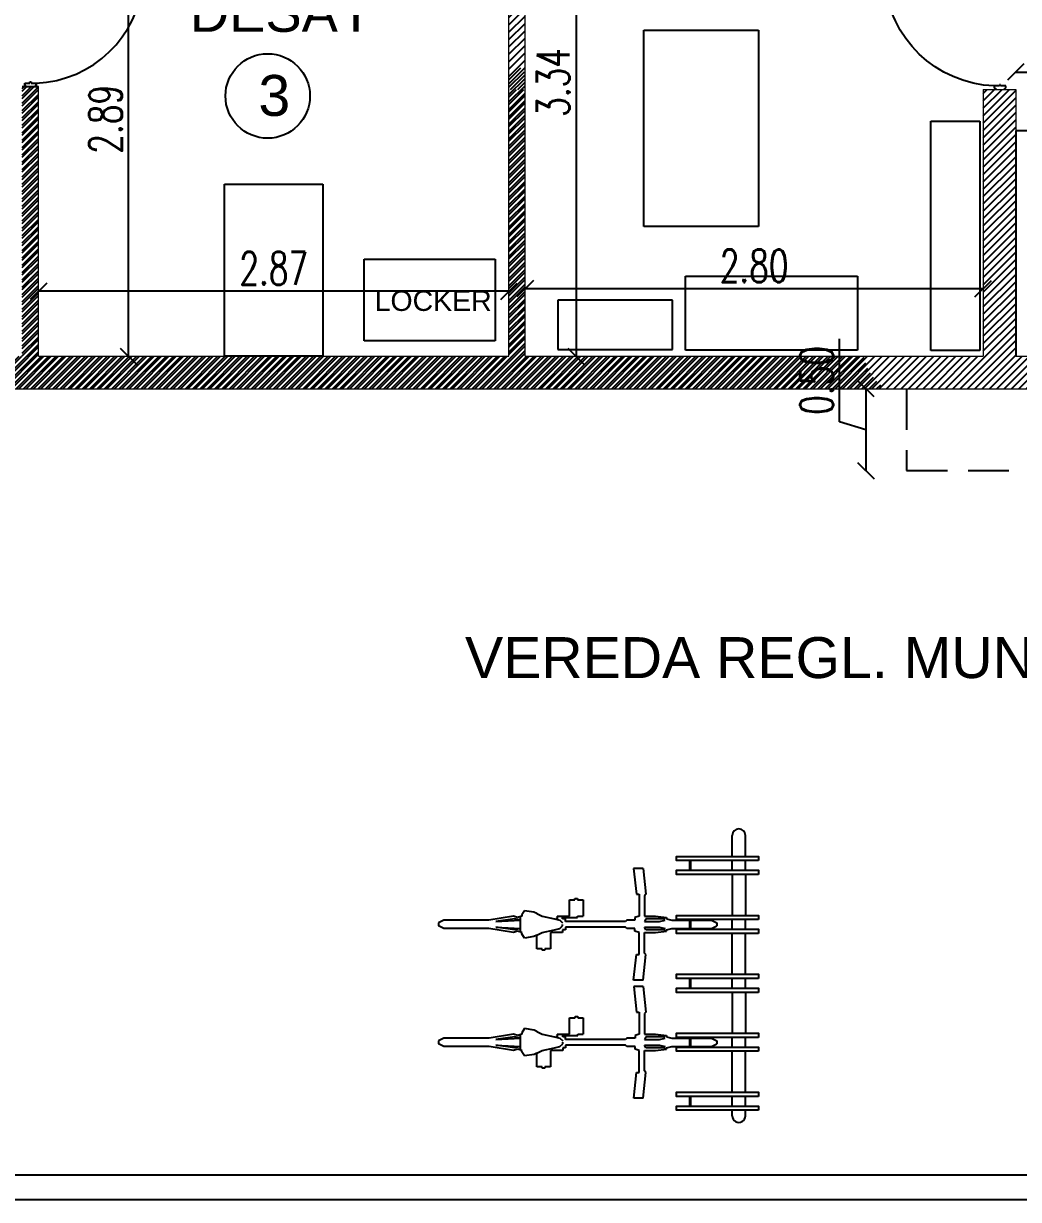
# Model space of a CAD drawing. Header units: millimetres. Extents: x 2448 to 2576, y 1154 to 1321.
# Drawn here: x 2504.85 to 2510.92, y 1188.56 to 1195.74 of the extents above; entities that cross this region are included whole.
import ezdxf

# ---------------------------------------------------------------- set-up
doc = ezdxf.new("R2010")
doc.units = ezdxf.units.MM
for name, pattern in [('ACAD_ISO02W100', [15, 12, -3]), ('X-REF T19$0$ACAD_ISO02W100', [15, 12, -3]), ('X-REF T19$0$HIDDEN', [0.375, 0.25, -0.125])]:
    doc.linetypes.add(name, pattern=pattern)
for name, color, linetype in [('COTAS', 7, 'Continuous'), ('E-GENERAL', 8, 'Continuous'), ('X-REF T19$0$A-CARPINTERIA METALICA', 1, 'Continuous'), ('X-REF T19$0$A-CORDONES', 1, 'Continuous'), ('X-REF T19$0$A-HATCH', 8, 'Continuous'), ('X-REF T19$0$A-MAMPOSTERIA', 5, 'Continuous'), ('X-REF T19$0$A-MOT BICI', 1, 'Continuous'), ('X-REF T19$0$A-PROYECCION', 1, 'Continuous'), ('X-REF T19$0$E-GENERAL', 8, 'Continuous'), ('X-REF T19$0$E-VEHICULOS', 8, 'Continuous'), ('X-REF-T02$0$A-MAMPOSTERIA', 5, 'Continuous')]:
    doc.layers.add(name, color=color, linetype=linetype)
doc.styles.add('Arial', font='arial.ttf', dxfattribs={"height": 0.25})
doc.styles.add('COTAS', font='ROMANS.shx', dxfattribs={"width": 0.7})
doc.styles.get("Standard").update_dxf_attribs({"font": 'arial.ttf'})
doc.dimstyles.new('COTA-I-N-2-85', dxfattribs={"dimscale": 0, "dimtxt": 0.2, "dimasz": 0.1, "dimexe": 0, "dimexo": 0, "dimgap": 0.04, "dimtad": 1, "dimzin": 1, "dimdsep": 46, "dimtxsty": 'COTAS', "dimblk": 'OBLIQUE', "dimcen": 0.1, "dimse1": 1, "dimse2": 1, "dimclrd": 256, "dimclre": 256, "dimclrt": 256, "dimadec": 0, "dimazin": 0, "dimtfac": 1, "dimtmove": 1, "dimatfit": 3, "dimldrblk": 'OBLIQUE', "dimfxl": 1, "dimtvp": -0.8, "dimtolj": 1, "dimtzin": 0, "dimarcsym": 0})

# ---------------------------------------------------------------- blocks, each defined once
blk = doc.blocks.new('_Oblique')
at = {"color": 0, "linetype": 'ByBlock', "lineweight": -2}
blk.add_line((-0.5, -0.5), (0.5, 0.5), dxfattribs=at)
blk = doc.blocks.new('*D85')
at = {"layer": 'COTAS', "linetype": 'ACAD_ISO02W100', "lineweight": -2, "transparency": 16777216}
blk.add_line((2510.7074, 1194.1173), (2507.9111, 1194.1173), dxfattribs=at)
at = {"layer": 'DEFPOINTS', "color": 0, "linetype": 'ACAD_ISO02W100', "transparency": 16777216}
for p in [(2507.9111, 1194.1173), (2507.9111, 1193.7053), (2510.7074, 1193.7053)]:
    blk.add_point(p, dxfattribs=at)
at = {"layer": 'COTAS', "linetype": 'ACAD_ISO02W100', "lineweight": -2, "transparency": 16777216, "xscale": 0.1, "yscale": 0.1, "zscale": 0.1, "rotation": 180}
blk.add_blockref('_Oblique', (2507.9111, 1194.1173), dxfattribs=at)
at = {"layer": 'COTAS', "linetype": 'ACAD_ISO02W100', "lineweight": -2, "transparency": 16777216, "xscale": 0.1, "yscale": 0.1, "zscale": 0.1}
blk.add_blockref('_Oblique', (2510.7074, 1194.1173), dxfattribs=at)
at = {"layer": 'COTAS', "linetype": 'ACAD_ISO02W100', "transparency": 16777216, "insert": (2509.3093, 1194.2573), "char_height": 0.2, "attachment_point": 5, "style": 'COTAS'}
blk.add_mtext('\\A1;2.80', dxfattribs=at)
blk = doc.blocks.new('*D86')
at = {"layer": 'COTAS', "linetype": 'ACAD_ISO02W100', "lineweight": -2, "transparency": 16777216}
blk.add_line((2507.8118, 1194.1017), (2504.94, 1194.1017), dxfattribs=at)
at = {"layer": 'DEFPOINTS', "color": 0, "linetype": 'ACAD_ISO02W100', "transparency": 16777216}
for p in [(2504.94, 1194.1017), (2504.94, 1193.7053), (2507.8118, 1193.7053)]:
    blk.add_point(p, dxfattribs=at)
at = {"layer": 'COTAS', "linetype": 'ACAD_ISO02W100', "lineweight": -2, "transparency": 16777216, "xscale": 0.1, "yscale": 0.1, "zscale": 0.1, "rotation": 180}
blk.add_blockref('_Oblique', (2504.94, 1194.1017), dxfattribs=at)
at = {"layer": 'COTAS', "linetype": 'ACAD_ISO02W100', "lineweight": -2, "transparency": 16777216, "xscale": 0.1, "yscale": 0.1, "zscale": 0.1}
blk.add_blockref('_Oblique', (2507.8118, 1194.1017), dxfattribs=at)
at = {"layer": 'COTAS', "linetype": 'ACAD_ISO02W100', "transparency": 16777216, "insert": (2506.3759, 1194.2417), "char_height": 0.2, "attachment_point": 5, "style": 'COTAS'}
blk.add_mtext('\\A1;2.87', dxfattribs=at)
blk = doc.blocks.new('*D34')
at = {"layer": 'COTAS', "linetype": 'ACAD_ISO02W100', "lineweight": -2, "transparency": 16777216}
blk.add_line((2510.906, 1195.4405), (2521.336, 1195.4405), dxfattribs=at)
at = {"layer": 'DEFPOINTS', "color": 0, "linetype": 'ACAD_ISO02W100', "transparency": 16777216}
for p in [(2521.336, 1195.4405), (2510.906, 1193.7053), (2521.336, 1193.7053)]:
    blk.add_point(p, dxfattribs=at)
at = {"layer": 'COTAS', "linetype": 'ACAD_ISO02W100', "lineweight": -2, "transparency": 16777216, "xscale": 0.1, "yscale": 0.1, "zscale": 0.1, "rotation": 180}
blk.add_blockref('_Oblique', (2510.906, 1195.4405), dxfattribs=at)
at = {"layer": 'COTAS', "linetype": 'ACAD_ISO02W100', "lineweight": -2, "transparency": 16777216, "xscale": 0.1, "yscale": 0.1, "zscale": 0.1}
blk.add_blockref('_Oblique', (2521.336, 1195.4405), dxfattribs=at)
at = {"layer": 'COTAS', "linetype": 'ACAD_ISO02W100', "transparency": 16777216, "insert": (2516.121, 1195.5805), "char_height": 0.2, "attachment_point": 5, "style": 'COTAS'}
blk.add_mtext('\\A1;10.43', dxfattribs=at)
blk = doc.blocks.new('*D44')
at = {"layer": 'COTAS', "linetype": 'ACAD_ISO02W100', "lineweight": -2, "transparency": 16777216}
blk.add_line((2508.2222, 1197.048), (2508.2222, 1193.7053), dxfattribs=at)
at = {"layer": 'DEFPOINTS', "color": 0, "linetype": 'ACAD_ISO02W100', "transparency": 16777216}
for p in [(2510.7074, 1197.048), (2508.2222, 1193.7053), (2510.7074, 1193.7053)]:
    blk.add_point(p, dxfattribs=at)
at = {"layer": 'COTAS', "linetype": 'ACAD_ISO02W100', "lineweight": -2, "transparency": 16777216, "xscale": 0.1, "yscale": 0.1, "zscale": 0.1}
for p, rotation in [((2508.2222, 1197.048), 90), ((2508.2222, 1193.7053), 270)]:
    blk.add_blockref('_Oblique', p, dxfattribs=dict(at, rotation=rotation))
at = {"layer": 'COTAS', "linetype": 'ACAD_ISO02W100', "transparency": 16777216, "insert": (2508.0822, 1195.3767), "char_height": 0.2, "attachment_point": 5, "rotation": 90, "style": 'COTAS'}
blk.add_mtext('\\A1;3.34', dxfattribs=at)
blk = doc.blocks.new('*D48')
at = {"layer": 'COTAS', "linetype": 'ACAD_ISO02W100', "lineweight": -2, "transparency": 16777216}
blk.add_line((2505.4893, 1193.7053), (2505.4893, 1196.598), dxfattribs=at)
at = {"layer": 'DEFPOINTS', "color": 0, "linetype": 'ACAD_ISO02W100', "transparency": 16777216}
for p in [(2505.4893, 1196.598), (2507.8118, 1196.598), (2507.8118, 1193.7053)]:
    blk.add_point(p, dxfattribs=at)
at = {"layer": 'COTAS', "linetype": 'ACAD_ISO02W100', "lineweight": -2, "transparency": 16777216, "xscale": 0.1, "yscale": 0.1, "zscale": 0.1}
for p, rotation in [((2505.4893, 1196.598), 90), ((2505.4893, 1193.7053), 270)]:
    blk.add_blockref('_Oblique', p, dxfattribs=dict(at, rotation=rotation))
at = {"layer": 'COTAS', "linetype": 'ACAD_ISO02W100', "transparency": 16777216, "insert": (2505.3493, 1195.1517), "char_height": 0.2, "attachment_point": 5, "rotation": 90, "style": 'COTAS'}
blk.add_mtext('\\A1;2.89', dxfattribs=at)
blk = doc.blocks.new('*D87')
at = {"linetype": 'ACAD_ISO02W100', "lineweight": -2, "transparency": 16777216}
for p, q in [((2509.8312, 1193.3047), (2509.8312, 1193.8114)), ((2509.9912, 1193.5067), (2509.9912, 1193.0067)), ((2509.9912, 1193.2567), (2509.8312, 1193.3047))]:
    blk.add_line(p, q, dxfattribs=at)
at = {"layer": 'DEFPOINTS', "color": 0, "linetype": 'ACAD_ISO02W100', "transparency": 16777216}
for p in [(2510.2402, 1193.5067), (2509.9912, 1193.0067), (2510.2402, 1193.0067)]:
    blk.add_point(p, dxfattribs=at)
at = {"linetype": 'ACAD_ISO02W100', "lineweight": -2, "transparency": 16777216, "xscale": 0.1, "yscale": 0.1, "zscale": 0.1}
for p, rotation in [((2509.9912, 1193.5067), 90), ((2509.9912, 1193.0067), 270)]:
    blk.add_blockref('_Oblique', p, dxfattribs=dict(at, rotation=rotation))
at = {"linetype": 'ACAD_ISO02W100', "transparency": 16777216, "insert": (2509.6912, 1193.558), "char_height": 0.2, "attachment_point": 5, "rotation": 90, "style": 'COTAS'}
blk.add_mtext('\\A1;0.50', dxfattribs=at)
blk = doc.blocks.new('X-REF T19$0$puerta 1m')
at = {"layer": 'X-REF T19$0$A-CARPINTERIA METALICA'}
for p, q in [((-0.09, 1), (-0.1, 1)), ((-0.1, 0.97), (-0.1, 0.99)), ((-0.1, 0.99), (-0.09, 0.99)), ((-0.055, 0.97), (-0.1, 0.97)), ((-0.09, 0.99), (-0.09, 1)), ((-0.055, 0.96), (-0.055, 0.97)), ((-0.045, 0.96), (-0.055, 0.96)), ((0, 0.97), (-0.045, 0.97)), ((-0.045, 0.97), (-0.045, 0.96)), ((0, 1), (-0.01, 1)), ((-0.01, 1), (-0.01, 0.99)), ((-0.01, 0.99), (0, 0.99)), ((0, 0.99), (0, 0.97)), ((-0.982, 0.065), (-0.982, 0.074)), ((-0.982, 0.03), (-0.982, 0.02)), ((-0.968, 0.065), (-0.968, 0.074)), ((-0.968, 0.03), (-0.968, 0.02)), ((-0.055, 0.03), (-0.1, 0.03)), ((-0.1, 0.03), (-0.1, 0.01)), ((-0.1, 0.01), (-0.09, 0.01)), ((-0.09, 0.01), (-0.09, 0)), ((-0.045, 0.04), (-0.055, 0.04)), ((-0.055, 0.04), (-0.055, 0.03)), ((-0.045, 0.03), (-0.045, 0.04)), ((0, 0.03), (-0.045, 0.03)), ((-0.01, 0), (-0.01, 0.01)), ((-0.01, 0.01), (0, 0.01)), ((0, 0), (-0.01, 0)), ((0, 0.01), (0, 0.03)), ((-0.09, 0), (-0.1, 0))]:
    blk.add_line(p, q, dxfattribs=at)
blk.add_lwpolyline([(-0.1, 0.065), (-1.04, 0.065), (-1.04, 0.03), (-0.1, 0.03)], close=True, dxfattribs=at)
for points in [[(-0.993, 0.082), (-0.993, 0.078, 0.414214), (-0.99, 0.074), (-0.912, 0.074, 0.414214), (-0.908, 0.078), (-0.908, 0.082, 0.414214), (-0.912, 0.085), (-0.99, 0.085, 0.414214)], [(-0.993, 0.013), (-0.993, 0.017, -0.414214), (-0.99, 0.02), (-0.912, 0.02, -0.414214), (-0.908, 0.017), (-0.908, 0.013, -0.414214), (-0.912, 0.01), (-0.99, 0.01, -0.414214)]]:
    blk.add_lwpolyline(points, format="xyb", close=True, dxfattribs=at)
blk.add_arc((-0.061, -0.011), 0.982, 92.2684, 175.5235, dxfattribs=at)
blk = doc.blocks.new('X-REF T19$0$X REF CH+ G ROCA EXT$0$bicis')
at = {"layer": 'X-REF T19$0$E-VEHICULOS'}
for p, q in [((2336.1124, 230.6056, -0.0679), (2336.1291, 230.6389, -0.0679)), ((2336.1291, 230.6389, -0.0679), (2336.1458, 230.6389, -0.0679)), ((2336.1624, 230.6056, -0.0679), (2336.1458, 230.6389, -0.0679)), ((2336.1124, 230.3389, -0.0679), (2336.1124, 230.6056, -0.0679)), ((2336.1624, 230.3389, -0.0679), (2336.1624, 230.6056, -0.0679)), ((2336.1124, 230.3306, -0.0679), (2336.1124, 230.3389, -0.0679)), ((2336.1624, 230.3306, -0.0679), (2336.1624, 230.3389, -0.0679)), ((2336.0874, 230.1806, -0.0679), (2336.1124, 230.3306, -0.0679)), ((2336.1041, 230.1723, -0.0679), (2336.1208, 230.2889, -0.0679)), ((2336.1208, 230.2889, -0.0679), (2336.1124, 230.1389, -0.0679)), ((2336.1541, 230.2889, -0.0679), (2336.1624, 230.1389, -0.0679)), ((2336.1708, 230.1723, -0.0679), (2336.1541, 230.2889, -0.0679)), ((2336.1874, 230.1806, -0.0679), (2336.1624, 230.3306, -0.0679)), ((2336.0541, 230.1139, -0.0679), (2336.0791, 230.1306, -0.0679)), ((2336.0791, 230.1306, -0.0679), (2336.0874, 230.1306, -0.0679)), ((2336.0958, 230.1556, -0.0679), (2336.0874, 230.1806, -0.0679)), ((2336.0874, 230.1306, -0.0679), (2336.0958, 230.1556, -0.0679)), ((2336.1791, 230.1389, -0.0679), (2336.0958, 230.1389, -0.0679)), ((2336.1124, 230.1389, -0.0679), (2336.1041, 230.1723, -0.0679)), ((2336.1624, 230.1389, -0.0679), (2336.1708, 230.1723, -0.0679)), ((2336.1791, 230.1556, -0.0679), (2336.1874, 230.1806, -0.0679)), ((2336.1874, 230.1306, -0.0679), (2336.1791, 230.1556, -0.0679)), ((2336.1958, 230.1306, -0.0679), (2336.1874, 230.1306, -0.0679)), ((2336.2208, 230.1139, -0.0679), (2336.1958, 230.1306, -0.0679)), ((2336.0624, 230.0556, -0.0679), (2336.0541, 230.1139, -0.0679)), ((2336.0708, 230.0389, -0.0679), (2336.0624, 230.0556, -0.0679)), ((2336.2041, 230.0389, -0.0679), (2336.2124, 230.0556, -0.0679)), ((2336.2124, 230.0556, -0.0679), (2336.2208, 230.1139, -0.0679)), ((2336.0708, 230.0389, -0.0679), (2336.0874, 230.0056, -0.0679)), ((2336.0874, 230.0056, -0.0679), (2336.1041, 229.9306, -0.0679)), ((2336.1874, 230.0056, -0.0679), (2336.1708, 229.9306, -0.0679)), ((2336.2041, 230.0389, -0.0679), (2336.1874, 230.0056, -0.0679)), ((2336.2874, 230.0389, -0.0679), (2336.2041, 230.0389, -0.0679)), ((2336.2874, 230.0056, -0.0679), (2336.2874, 230.0389, -0.0679)), ((2336.2958, 230.0056, -0.0679), (2336.2874, 230.0056, -0.0679)), ((2336.2874, 229.9556, -0.0679), (2336.2874, 229.9889, -0.0679)), ((2336.2874, 229.9889, -0.0679), (2336.2958, 229.9889, -0.0679)), ((2336.2958, 229.9889, -0.0679), (2336.2958, 230.0056, -0.0679)), ((2336.0874, 229.9139, -0.0679), (2336.0874, 229.8389, -0.0679)), ((2336.0874, 229.9139, -0.0679), (2336.1041, 229.9139, -0.0679)), ((2336.1041, 229.9306, -0.0679), (2336.1124, 229.8973, -0.0679)), ((2336.1041, 229.9139, -0.0679), (2336.1041, 229.9223, -0.0679)), ((2336.1708, 229.9306, -0.0679), (2336.1624, 229.8973, -0.0679)), ((2336.1874, 229.8806, -0.0679), (2336.1874, 229.9556, -0.0679)), ((2336.1874, 229.9556, -0.0679), (2336.2874, 229.9556, -0.0679)), ((2336.0874, 229.8389, -0.0679), (2335.9874, 229.8389, -0.0679)), ((2335.9874, 229.8389, -0.0679), (2335.9874, 229.8056, -0.0679)), ((2336.1041, 229.8806, -0.0679), (2336.0958, 229.8806, -0.0679)), ((2336.0958, 229.8806, -0.0679), (2336.0958, 229.7889, -0.0679)), ((2336.1041, 229.8639, -0.0679), (2336.1041, 229.8806, -0.0679)), ((2336.1208, 229.8639, -0.0679), (2336.1041, 229.8639, -0.0679)), ((2336.1124, 229.8973, -0.0679), (2336.1291, 229.8806, -0.0679)), ((2336.1208, 229.4973, -0.0679), (2336.1208, 229.8639, -0.0679)), ((2336.1458, 229.8806, -0.0679), (2336.1374, 229.8806, -0.0679)), ((2336.1624, 229.8973, -0.0679), (2336.1458, 229.8806, -0.0679)), ((2336.1541, 229.4973, -0.0679), (2336.1541, 229.8639, -0.0679)), ((2336.1541, 229.8639, -0.0679), (2336.1708, 229.8639, -0.0679)), ((2336.1708, 229.8639, -0.0679), (2336.1708, 229.8806, -0.0679)), ((2336.1708, 229.8806, -0.0679), (2336.1874, 229.8806, -0.0679)), ((2335.9791, 229.8056, -0.0679), (2335.9791, 229.7889, -0.0679)), ((2335.9874, 229.8056, -0.0679), (2335.9791, 229.8056, -0.0679)), ((2335.9791, 229.7889, -0.0679), (2335.9874, 229.7889, -0.0679)), ((2335.9874, 229.7889, -0.0679), (2335.9874, 229.7556, -0.0679)), ((2336.0958, 229.7889, -0.0679), (2336.0874, 229.7889, -0.0679)), ((2336.0874, 229.7889, -0.0679), (2336.0874, 229.7556, -0.0679)), ((2335.9874, 229.7556, -0.0679), (2336.0874, 229.7556, -0.0679)), ((2336.1124, 229.4889, -0.0679), (2336.1208, 229.4973, -0.0679)), ((2336.1124, 229.4389, -0.0679), (2336.1124, 229.4889, -0.0679)), ((2336.1624, 229.4889, -0.0679), (2336.1541, 229.4973, -0.0679)), ((2336.1624, 229.4389, -0.0679), (2336.1624, 229.4889, -0.0679)), ((2335.7958, 229.4473, -0.0679), (2335.9541, 229.4306, -0.0679)), ((2335.7958, 229.3889, -0.0679), (2335.7958, 229.4473, -0.0679)), ((2335.9541, 229.4306, -0.0679), (2335.9541, 229.4139, -0.0679)), ((2335.9541, 229.4139, -0.0679), (2336.0874, 229.4139, -0.0679)), ((2336.0874, 229.4139, -0.0679), (2336.0958, 229.4389, -0.0679)), ((2336.0958, 229.4389, -0.0679), (2336.1124, 229.4389, -0.0679)), ((2336.1791, 229.4389, -0.0679), (2336.1624, 229.4389, -0.0679)), ((2336.1874, 229.4139, -0.0679), (2336.1791, 229.4389, -0.0679)), ((2336.3208, 229.4139, -0.0679), (2336.1874, 229.4139, -0.0679)), ((2336.4791, 229.4473, -0.0679), (2336.3208, 229.4306, -0.0679)), ((2336.3208, 229.4306, -0.0679), (2336.3208, 229.4139, -0.0679)), ((2336.4791, 229.3889, -0.0679), (2336.4791, 229.4473, -0.0679)), ((2335.7958, 229.3889, -0.0679), (2335.9541, 229.3723, -0.0679)), ((2335.9541, 229.3723, -0.0679), (2335.9624, 229.3806, -0.0679)), ((2335.9624, 229.3806, -0.0679), (2336.0874, 229.3806, -0.0679)), ((2336.0874, 229.3806, -0.0679), (2336.0874, 229.3139, -0.0679)), ((2336.1041, 229.3723, -0.0679), (2336.1208, 229.3806, -0.0679)), ((2336.1041, 229.2556, -0.0679), (2336.1041, 229.3723, -0.0679)), ((2336.1208, 229.3806, -0.0679), (2336.1208, 229.2889, -0.0679)), ((2336.1708, 229.3723, -0.0679), (2336.1541, 229.3806, -0.0679)), ((2336.1541, 229.3806, -0.0679), (2336.1541, 229.2889, -0.0679)), ((2336.1708, 229.2556, -0.0679), (2336.1708, 229.3723, -0.0679)), ((2336.3124, 229.3806, -0.0679), (2336.1874, 229.3806, -0.0679)), ((2336.1874, 229.3806, -0.0679), (2336.1874, 229.3139, -0.0679)), ((2336.3208, 229.3723, -0.0679), (2336.3124, 229.3806, -0.0679)), ((2336.4791, 229.3889, -0.0679), (2336.3208, 229.3723, -0.0679)), ((2336.0874, 229.3139, -0.0679), (2336.0958, 229.2473, -0.0679)), ((2336.1208, 229.2889, -0.0679), (2336.1124, 229.2556, -0.0679)), ((2336.1541, 229.2889, -0.0679), (2336.1624, 229.2556, -0.0679)), ((2336.1874, 229.3139, -0.0679), (2336.1791, 229.2473, -0.0679)), ((2336.0958, 229.2473, -0.0679), (2336.1041, 229.2473, -0.0679)), ((2336.1041, 229.2473, -0.0679), (2336.1124, 229.2139, -0.0679)), ((2336.1124, 229.2139, -0.0679), (2336.1124, 228.9723, -0.0679)), ((2336.1708, 229.2473, -0.0679), (2336.1624, 229.2139, -0.0679)), ((2336.1624, 229.2139, -0.0679), (2336.1624, 228.9723, -0.0679)), ((2336.1791, 229.2473, -0.0679), (2336.1708, 229.2473, -0.0679)), ((2336.1124, 228.9723, -0.0679), (2336.1291, 228.9389, -0.0679)), ((2336.1624, 228.9723, -0.0679), (2336.1458, 228.9389, -0.0679)), ((2336.1291, 228.9389, -0.0679), (2336.1458, 228.9389, -0.0679))]:
    blk.add_line(p, q, dxfattribs=at)

msp = doc.modelspace()

# ---------------------------------------------------------------- hatches: boundary and pattern name
at = {"layer": 'X-REF T19$0$A-HATCH'}
h = msp.add_hatch(dxfattribs=at)
h.set_pattern_fill('ANSI31', color=256, scale=0.01, style=0)
h.set_pattern_definition([(45, (2274.042042, 1029.624675), (-0.0224506403, 0.0224506403), [])])
h.paths.add_polyline_path([(2504.8406, 1196.0468), (2504.8406, 1196.6974), (2507.8169, 1196.6974), (2507.8169, 1198.7498), (2510.906, 1198.7498), (2510.906, 1196.0468), (2510.7074, 1196.0468), (2510.7074, 1197.048), (2509.1694, 1197.0473), (2509.1694, 1197.1474), (2509.5205, 1197.1474), (2509.5205, 1197.2827), (2509.6198, 1197.2827), (2509.6198, 1197.1474), (2510.7074, 1197.1474), (2510.7074, 1198.6504), (2509.6198, 1198.6504), (2509.6198, 1197.9057), (2509.5205, 1197.9057), (2509.5205, 1198.6504), (2507.9163, 1198.6504), (2507.9163, 1197.1474), (2508.1649, 1197.1474), (2508.1649, 1197.048), (2507.9111, 1197.048), (2507.9111, 1195.3342), (2507.8118, 1195.3342), (2507.8118, 1196.598), (2504.94, 1196.598), (2504.94, 1196.0468)])
h = msp.add_hatch(dxfattribs=at)
h.set_pattern_fill('ANSI31', color=256, scale=0.01, style=0)
h.paths.add_polyline_path([(2499.5641, 1195.8323), (2499.5641, 1197.1753), (2499.3655, 1197.1753), (2499.3655, 1195.7367), (2502.0365, 1193.5067), (2503.5144, 1193.5067), (2509.121, 1193.5067), (2510.0957, 1193.5067, -0.009293), (2510.1049, 1193.5134, -0.194531), (2509.9803, 1193.7053), (2507.9111, 1193.7053), (2507.9111, 1195.4388, -0.056783), (2507.8653, 1195.4905, -0.06522), (2507.8118, 1195.4321), (2507.8118, 1193.7053), (2504.94, 1193.7053), (2504.94, 1195.352), (2504.8406, 1195.352), (2504.8406, 1193.7053), (2502.1106, 1193.7053)])
h.paths.add_polyline_path([(2509.8412, 1193.2947), (2509.8412, 1193.8214), (2509.5412, 1193.8214), (2509.5412, 1193.2947)], flags=9)
h = msp.add_hatch(dxfattribs=at)
h.set_pattern_fill('ANSI31', color=256, scale=0.01, style=0)
h.set_pattern_definition([(45, (2241.705422, 1029.624675), (-0.0224506403, 0.0224506403), [])])
h.paths.add_polyline_path([(2511.3593, 1193.7053), (2510.906, 1193.7053), (2510.906, 1195.3342), (2510.7074, 1195.3342), (2510.7074, 1193.7053), (2507.9111, 1193.7053), (2507.9111, 1195.3342), (2507.8118, 1195.3342), (2507.8118, 1193.7053), (2504.94, 1193.7053), (2504.94, 1195.352), (2504.8406, 1195.352), (2504.8406, 1193.7053), (2503.5966, 1193.7053), (2502.8677, 1193.708), (2502.8677, 1193.5067), (2503.5144, 1193.5067), (2509.121, 1193.5067), (2511.3593, 1193.5067)])

# ---------------------------------------------------------------- linework, layer by layer
msp.add_circle((2506.3393, 1195.2943), 0.2579)
at = {"layer": 'E-GENERAL', "linetype": 'ACAD_ISO02W100'}
for p, q in [((2508.6353, 1195.6971), (2509.3353, 1195.6971)), ((2508.6353, 1194.4971), (2508.6353, 1195.6971)), ((2509.3353, 1195.6971), (2509.3353, 1194.4971)), ((2510.3876, 1193.7408), (2510.3876, 1195.1408)), ((2510.3876, 1195.1408), (2510.6876, 1195.1408)), ((2510.6876, 1195.1408), (2510.6876, 1193.7408)), ((2506.0759, 1194.7553), (2506.6759, 1194.7553)), ((2506.0759, 1193.7053), (2506.0759, 1194.7553)), ((2506.6759, 1194.7553), (2506.6759, 1193.7053)), ((2509.3353, 1194.4971), (2508.6353, 1194.4971)), ((2506.9283, 1194.2984), (2507.7283, 1194.2984)), ((2506.9283, 1193.7984), (2506.9283, 1194.2984)), ((2507.7283, 1194.2984), (2507.7283, 1193.7984)), ((2508.8904, 1194.1932), (2509.9404, 1194.1932)), ((2508.8904, 1193.7432), (2508.8904, 1194.1932)), ((2509.9404, 1194.1932), (2509.9404, 1193.7432)), ((2508.1106, 1194.0467), (2508.1106, 1193.7467)), ((2508.8106, 1194.0467), (2508.1106, 1194.0467)), ((2508.8106, 1193.7467), (2508.8106, 1194.0467)), ((2507.7283, 1193.7984), (2506.9283, 1193.7984)), ((2506.6759, 1193.7053), (2506.0759, 1193.7053)), ((2508.1106, 1193.7467), (2508.8106, 1193.7467)), ((2509.9404, 1193.7432), (2508.8904, 1193.7432)), ((2510.6876, 1193.7408), (2510.3876, 1193.7408))]:
    msp.add_line(p, q, dxfattribs=at)
at = {"layer": 'X-REF T19$0$A-CORDONES', "linetype": 'Continuous'}
for p, q in [((2503.4971, 1188.7067), (2521.5347, 1188.7067)), ((2503.4971, 1188.5567), (2521.5347, 1188.5567))]:
    msp.add_line(p, q, dxfattribs=at)
at = {"layer": 'X-REF T19$0$A-MAMPOSTERIA', "lineweight": 13}
for p, q in [((2507.8118, 1193.7053), (2507.8118, 1196.0468)), ((2507.9111, 1193.7053), (2507.9111, 1196.0468)), ((2504.94, 1193.7053), (2504.94, 1195.352)), ((2510.7074, 1195.3342), (2510.7074, 1193.7053)), ((2510.7074, 1195.3342), (2510.906, 1195.3342)), ((2510.906, 1195.3342), (2510.906, 1193.7053)), ((2504.94, 1193.7053), (2507.8118, 1193.7053)), ((2507.9111, 1193.7053), (2510.7074, 1193.7053)), ((2510.906, 1193.7053), (2511.3593, 1193.7053)), ((2503.5144, 1193.5067), (2509.121, 1193.5067)), ((2509.121, 1193.5067), (2511.3593, 1193.5067))]:
    msp.add_line(p, q, dxfattribs=at)
at = {"layer": 'X-REF T19$0$A-MAMPOSTERIA', "linetype": 'X-REF T19$0$ACAD_ISO02W100'}
msp.add_line((2504.8406, 1195.352), (2504.94, 1195.352), dxfattribs=at)
at = {"layer": 'X-REF T19$0$A-MOT BICI'}
for p, q in [((2509.176, 1190.6514), (2509.176, 1190.7788)), ((2509.256, 1190.6514), (2509.256, 1190.7788)), ((2508.916, 1190.5664), (2508.916, 1190.6264)), ((2508.916, 1190.6264), (2508.921, 1190.6264)), ((2508.921, 1190.6264), (2508.921, 1190.5664)), ((2509.176, 1190.5664), (2509.176, 1190.6264)), ((2509.176, 1190.5664), (2509.176, 1190.6264)), ((2509.256, 1190.5664), (2509.256, 1190.6264)), ((2509.256, 1190.5664), (2509.256, 1190.6264)), ((2508.921, 1190.5664), (2508.916, 1190.5664)), ((2509.176, 1190.5414), (2509.176, 1190.2914)), ((2509.256, 1190.5414), (2509.256, 1190.2914)), ((2508.916, 1190.2064), (2508.916, 1190.2664)), ((2508.916, 1190.2664), (2508.921, 1190.2664)), ((2508.921, 1190.2664), (2508.921, 1190.2064)), ((2509.176, 1190.2064), (2509.176, 1190.2664)), ((2509.256, 1190.2064), (2509.256, 1190.2664)), ((2508.921, 1190.2064), (2508.916, 1190.2064)), ((2509.176, 1189.9314), (2509.176, 1190.1814)), ((2509.256, 1189.9314), (2509.256, 1190.1814)), ((2508.916, 1189.8464), (2508.916, 1189.9064)), ((2508.916, 1189.9064), (2508.921, 1189.9064)), ((2508.921, 1189.9064), (2508.921, 1189.8464)), ((2509.176, 1189.8464), (2509.176, 1189.9064)), ((2509.176, 1189.8464), (2509.176, 1189.9064)), ((2509.256, 1189.8464), (2509.256, 1189.9064)), ((2509.256, 1189.8464), (2509.256, 1189.9064)), ((2508.921, 1189.8464), (2508.916, 1189.8464)), ((2509.176, 1189.8214), (2509.176, 1189.5714)), ((2509.256, 1189.8214), (2509.256, 1189.5714)), ((2508.916, 1189.4864), (2508.916, 1189.5464)), ((2508.916, 1189.5464), (2508.921, 1189.5464)), ((2508.921, 1189.5464), (2508.921, 1189.4864)), ((2509.176, 1189.4864), (2509.176, 1189.5464)), ((2509.176, 1189.4864), (2509.176, 1189.5464)), ((2509.256, 1189.4864), (2509.256, 1189.5464)), ((2509.256, 1189.4864), (2509.256, 1189.5464)), ((2508.921, 1189.4864), (2508.916, 1189.4864)), ((2509.176, 1189.2114), (2509.176, 1189.4614)), ((2509.256, 1189.2114), (2509.256, 1189.4614)), ((2508.916, 1189.1264), (2508.916, 1189.1864)), ((2508.916, 1189.1864), (2508.921, 1189.1864)), ((2508.921, 1189.1864), (2508.921, 1189.1264)), ((2509.176, 1189.1264), (2509.176, 1189.1864)), ((2509.256, 1189.1264), (2509.256, 1189.1864)), ((2508.921, 1189.1264), (2508.916, 1189.1264)), ((2509.176, 1189.0668), (2509.176, 1189.1014)), ((2509.256, 1189.0668), (2509.256, 1189.1014))]:
    msp.add_line(p, q, dxfattribs=at)
for points in [[(2509.336, 1190.6264), (2508.836, 1190.6264), (2508.836, 1190.6514), (2509.336, 1190.6514)], [(2509.336, 1190.5414), (2508.836, 1190.5414), (2508.836, 1190.5664), (2509.336, 1190.5664)], [(2509.336, 1190.2664), (2508.836, 1190.2664), (2508.836, 1190.2914), (2509.336, 1190.2914)], [(2509.336, 1190.1814), (2508.836, 1190.1814), (2508.836, 1190.2064), (2509.336, 1190.2064)], [(2509.336, 1189.9064), (2508.836, 1189.9064), (2508.836, 1189.9314), (2509.336, 1189.9314)], [(2509.336, 1189.8214), (2508.836, 1189.8214), (2508.836, 1189.8464), (2509.336, 1189.8464)], [(2509.336, 1189.5464), (2508.836, 1189.5464), (2508.836, 1189.5714), (2509.336, 1189.5714)], [(2509.336, 1189.4614), (2508.836, 1189.4614), (2508.836, 1189.4864), (2509.336, 1189.4864)], [(2509.336, 1189.1864), (2508.836, 1189.1864), (2508.836, 1189.2114), (2509.336, 1189.2114)], [(2509.336, 1189.1014), (2508.836, 1189.1014), (2508.836, 1189.1264), (2509.336, 1189.1264)]]:
    msp.add_lwpolyline(points, close=True, dxfattribs=at)
for centre, start, end in [((2509.216, 1190.7788), 0, 180), ((2509.216, 1189.0665), 179.56744, 0.43286)]:
    msp.add_arc(centre, 0.04, start, end, dxfattribs=at)
at = {"layer": 'X-REF T19$0$A-PROYECCION', "linetype": 'X-REF T19$0$HIDDEN'}
for p, q in [((2510.2402, 1193.5067), (2510.2402, 1193.0067)), ((2510.2402, 1193.0067), (2521.5347, 1193.0067))]:
    msp.add_line(p, q, dxfattribs=at)
at = {"layer": 'X-REF T19$0$E-GENERAL', "linetype": 'X-REF T19$0$ACAD_ISO02W100'}
msp.add_line((2506.6759, 1193.7053), (2506.0759, 1193.7053), dxfattribs=at)
at = {"layer": 'X-REF T19$0$E-VEHICULOS'}
for p, q in [((2508.5733, 1190.5782, -0.0002), (2508.59, 1190.4199, -0.0002)), ((2508.6317, 1190.5782, -0.0002), (2508.5733, 1190.5782, -0.0002)), ((2508.6317, 1190.5782, -0.0002), (2508.6483, 1190.4199, -0.0002)), ((2508.1817, 1190.2866, -0.0002), (2508.1817, 1190.3866, -0.0002)), ((2508.1817, 1190.3866, -0.0002), (2508.215, 1190.3866, -0.0002)), ((2508.215, 1190.3949, -0.0002), (2508.2317, 1190.3949, -0.0002)), ((2508.215, 1190.3866, -0.0002), (2508.215, 1190.3949, -0.0002)), ((2508.2317, 1190.3949, -0.0002), (2508.2317, 1190.3866, -0.0002)), ((2508.2317, 1190.3866, -0.0002), (2508.265, 1190.3866, -0.0002)), ((2508.265, 1190.3866, -0.0002), (2508.265, 1190.2866, -0.0002)), ((2508.59, 1190.4199, -0.0002), (2508.6067, 1190.4199, -0.0002)), ((2508.6067, 1190.4199, -0.0002), (2508.6067, 1190.2866, -0.0002)), ((2508.6483, 1190.4199, -0.0002), (2508.64, 1190.4116, -0.0002)), ((2508.64, 1190.4116, -0.0002), (2508.64, 1190.2866, -0.0002)), ((2507.9067, 1190.3199, -0.0002), (2507.89, 1190.2949, -0.0002)), ((2507.965, 1190.3116, -0.0002), (2507.9067, 1190.3199, -0.0002)), ((2507.9817, 1190.3032, -0.0002), (2507.965, 1190.3116, -0.0002)), ((2507.415, 1190.2616, -0.0002), (2507.3817, 1190.2449, -0.0002)), ((2507.3817, 1190.2449, -0.0002), (2507.3817, 1190.2282, -0.0002)), ((2507.6817, 1190.2616, -0.0002), (2507.415, 1190.2616, -0.0002)), ((2507.69, 1190.2616, -0.0002), (2507.6817, 1190.2616, -0.0002)), ((2507.84, 1190.2866, -0.0002), (2507.69, 1190.2616, -0.0002)), ((2507.8483, 1190.2699, -0.0002), (2507.7317, 1190.2532, -0.0002)), ((2507.7317, 1190.2532, -0.0002), (2507.8817, 1190.2616, -0.0002)), ((2507.865, 1190.2782, -0.0002), (2507.84, 1190.2866, -0.0002)), ((2507.8817, 1190.2616, -0.0002), (2507.8483, 1190.2699, -0.0002)), ((2507.89, 1190.2866, -0.0002), (2507.865, 1190.2782, -0.0002)), ((2507.8817, 1190.1949, -0.0002), (2507.8817, 1190.2782, -0.0002)), ((2507.89, 1190.2949, -0.0002), (2507.89, 1190.2866, -0.0002)), ((2507.9817, 1190.3032, -0.0002), (2508.015, 1190.2866, -0.0002)), ((2508.015, 1190.2866, -0.0002), (2508.09, 1190.2699, -0.0002)), ((2508.09, 1190.2699, -0.0002), (2508.1233, 1190.2616, -0.0002)), ((2508.1067, 1190.2699, -0.0002), (2508.0983, 1190.2699, -0.0002)), ((2508.1067, 1190.2866, -0.0002), (2508.1817, 1190.2866, -0.0002)), ((2508.1067, 1190.2866, -0.0002), (2508.1067, 1190.2699, -0.0002)), ((2508.1233, 1190.2616, -0.0002), (2508.14, 1190.2449, -0.0002)), ((2508.14, 1190.2699, -0.0002), (2508.14, 1190.2782, -0.0002)), ((2508.14, 1190.2782, -0.0002), (2508.2317, 1190.2782, -0.0002)), ((2508.1567, 1190.2699, -0.0002), (2508.14, 1190.2699, -0.0002)), ((2508.14, 1190.2282, -0.0002), (2508.14, 1190.2366, -0.0002)), ((2508.1567, 1190.2532, -0.0002), (2508.1567, 1190.2699, -0.0002)), ((2508.5233, 1190.2532, -0.0002), (2508.1567, 1190.2532, -0.0002)), ((2508.2317, 1190.2782, -0.0002), (2508.2317, 1190.2866, -0.0002)), ((2508.2317, 1190.2866, -0.0002), (2508.265, 1190.2866, -0.0002)), ((2508.5317, 1190.2616, -0.0002), (2508.5233, 1190.2532, -0.0002)), ((2508.5817, 1190.2616, -0.0002), (2508.5317, 1190.2616, -0.0002)), ((2508.6067, 1190.2866, -0.0002), (2508.5817, 1190.2782, -0.0002)), ((2508.5817, 1190.2782, -0.0002), (2508.5817, 1190.2616, -0.0002)), ((2508.64, 1190.2866, -0.0002), (2508.7067, 1190.2866, -0.0002)), ((2508.6483, 1190.2699, -0.0002), (2508.64, 1190.2532, -0.0002)), ((2508.64, 1190.2532, -0.0002), (2508.7317, 1190.2532, -0.0002)), ((2508.765, 1190.2699, -0.0002), (2508.6483, 1190.2699, -0.0002)), ((2508.7067, 1190.2866, -0.0002), (2508.7733, 1190.2782, -0.0002)), ((2508.7317, 1190.2532, -0.0002), (2508.765, 1190.2616, -0.0002)), ((2508.7733, 1190.2782, -0.0002), (2508.7733, 1190.2699, -0.0002)), ((2508.7733, 1190.2699, -0.0002), (2508.8067, 1190.2616, -0.0002)), ((2508.8067, 1190.2616, -0.0002), (2509.0483, 1190.2616, -0.0002)), ((2509.0483, 1190.2616, -0.0002), (2509.0817, 1190.2449, -0.0002)), ((2509.0817, 1190.2449, -0.0002), (2509.0817, 1190.2282, -0.0002)), ((2507.415, 1190.2116, -0.0002), (2507.3817, 1190.2282, -0.0002)), ((2507.6817, 1190.2116, -0.0002), (2507.415, 1190.2116, -0.0002)), ((2507.69, 1190.2116, -0.0002), (2507.6817, 1190.2116, -0.0002)), ((2507.84, 1190.1866, -0.0002), (2507.69, 1190.2116, -0.0002)), ((2507.7317, 1190.2199, -0.0002), (2507.8817, 1190.2116, -0.0002)), ((2507.8483, 1190.2032, -0.0002), (2507.7317, 1190.2199, -0.0002)), ((2507.865, 1190.1949, -0.0002), (2507.84, 1190.1866, -0.0002)), ((2507.8817, 1190.2116, -0.0002), (2507.8483, 1190.2032, -0.0002)), ((2507.89, 1190.1866, -0.0002), (2507.865, 1190.1949, -0.0002)), ((2507.89, 1190.1782, -0.0002), (2507.89, 1190.1866, -0.0002)), ((2507.9067, 1190.1532, -0.0002), (2507.89, 1190.1782, -0.0002)), ((2507.965, 1190.1616, -0.0002), (2507.9067, 1190.1532, -0.0002)), ((2507.9817, 1190.1699, -0.0002), (2507.965, 1190.1616, -0.0002)), ((2507.9817, 1190.1699, -0.0002), (2508.015, 1190.1866, -0.0002)), ((2507.9817, 1190.0866, -0.0002), (2507.9817, 1190.1699, -0.0002)), ((2508.015, 1190.1866, -0.0002), (2508.09, 1190.2032, -0.0002)), ((2508.14, 1190.1866, -0.0002), (2508.065, 1190.1866, -0.0002)), ((2508.065, 1190.1866, -0.0002), (2508.065, 1190.0866, -0.0002)), ((2508.09, 1190.2032, -0.0002), (2508.1233, 1190.2116, -0.0002)), ((2508.1233, 1190.2116, -0.0002), (2508.14, 1190.2282, -0.0002)), ((2508.1567, 1190.2032, -0.0002), (2508.14, 1190.2032, -0.0002)), ((2508.14, 1190.2032, -0.0002), (2508.14, 1190.1866, -0.0002)), ((2508.5233, 1190.2199, -0.0002), (2508.1567, 1190.2199, -0.0002)), ((2508.1567, 1190.2199, -0.0002), (2508.1567, 1190.2032, -0.0002)), ((2508.5317, 1190.2116, -0.0002), (2508.5233, 1190.2199, -0.0002)), ((2508.5817, 1190.2116, -0.0002), (2508.5317, 1190.2116, -0.0002)), ((2508.5817, 1190.1949, -0.0002), (2508.5817, 1190.2116, -0.0002)), ((2508.6067, 1190.1866, -0.0002), (2508.5817, 1190.1949, -0.0002)), ((2508.6067, 1190.0532, -0.0002), (2508.6067, 1190.1866, -0.0002)), ((2508.6483, 1190.2032, -0.0002), (2508.64, 1190.2199, -0.0002)), ((2508.64, 1190.2199, -0.0002), (2508.7317, 1190.2199, -0.0002)), ((2508.64, 1190.0616, -0.0002), (2508.64, 1190.1866, -0.0002)), ((2508.64, 1190.1866, -0.0002), (2508.7067, 1190.1866, -0.0002)), ((2508.765, 1190.2032, -0.0002), (2508.6483, 1190.2032, -0.0002)), ((2508.7067, 1190.1866, -0.0002), (2508.7733, 1190.1949, -0.0002)), ((2508.7317, 1190.2199, -0.0002), (2508.765, 1190.2116, -0.0002)), ((2508.7733, 1190.2032, -0.0002), (2508.8067, 1190.2116, -0.0002)), ((2508.7733, 1190.1949, -0.0002), (2508.7733, 1190.2032, -0.0002)), ((2508.8067, 1190.2116, -0.0002), (2509.0483, 1190.2116, -0.0002)), ((2509.0483, 1190.2116, -0.0002), (2509.0817, 1190.2282, -0.0002)), ((2508.015, 1190.0866, -0.0002), (2507.9817, 1190.0866, -0.0002)), ((2508.015, 1190.0782, -0.0002), (2508.015, 1190.0866, -0.0002)), ((2508.0317, 1190.0782, -0.0002), (2508.015, 1190.0782, -0.0002)), ((2508.065, 1190.0866, -0.0002), (2508.0317, 1190.0866, -0.0002)), ((2508.0317, 1190.0866, -0.0002), (2508.0317, 1190.0782, -0.0002)), ((2508.5733, 1189.8949, -0.0002), (2508.59, 1190.0532, -0.0002)), ((2508.59, 1190.0532, -0.0002), (2508.6067, 1190.0532, -0.0002)), ((2508.6317, 1189.8949, -0.0002), (2508.6483, 1190.0532, -0.0002)), ((2508.6483, 1190.0532, -0.0002), (2508.64, 1190.0616, -0.0002)), ((2508.6317, 1189.8949, -0.0002), (2508.5733, 1189.8949, -0.0002))]:
    msp.add_line(p, q, dxfattribs=at)
at = {"layer": 'X-REF-T02$0$A-MAMPOSTERIA', "color": 3}
for p, q in [((2511.8294, 1195.0822), (2510.906, 1195.0822)), ((2510.906, 1195.0822), (2510.906, 1193.7053))]:
    msp.add_line(p, q, dxfattribs=at)

# ---------------------------------------------------------------- block references
at = {"xscale": -1, "rotation": 90}
msp.add_blockref('X-REF T19$0$X REF CH+ G ROCA EXT$0$bicis', (2738.0211, 3525.6538, 0.0679), dxfattribs=at)
at = {"layer": 'X-REF T19$0$A-CARPINTERIA METALICA', "extrusion": (0, 0, -1), "rotation": 180}
for p, xscale, yscale, zscale in [((-2504.8562, 1196.047), -0.6947859717142633, 0.6947859717142633, -0.6947859717142633), ((-2510.846, 1196.0468), 0.7124943719434715, 0.7124943719434715, -0.7124943719434715)]:
    msp.add_blockref('X-REF T19$0$puerta 1m', p, dxfattribs=dict(at, xscale=xscale, yscale=yscale, zscale=zscale))

# ---------------------------------------------------------------- texts
at = {"attachment_point": 1}
for s, insert, char_height, width in [('{\\fArial|b0|i0|c0|p34;DESAY}', (2505.8645, 1195.9235), 0.237507, 2.192559), ('{\\fArial|b0|i0|c0|p34;LOCKER}', (2506.9921, 1194.1064), 0.124419, 1.148581)]:
    msp.add_mtext(s, dxfattribs=dict(at, insert=insert, char_height=char_height, width=width))
at = {"linetype": 'ByBlock', "ltscale": 3.05, "insert": (2506.2826, 1195.4226), "char_height": 0.25, "attachment_point": 1, "style": 'Arial'}
msp.add_mtext_dynamic_manual_height_columns('3', width=0.847344, gutter_width=1.25, heights=[0], dxfattribs=at)
at = {"insert": (2518.6663, 1191.7366), "char_height": 0.25, "width": 18.006735, "attachment_point": 9, "style": 'Arial'}
msp.add_mtext('VEREDA REGL. MUNICIPAL DE H° FRATACHADO  ANCHO 4.80MTS', dxfattribs=at)

# ---------------------------------------------------------------- dimensions: what is measured, and where the dimension line sits
at = {"linetype": 'ACAD_ISO02W100'}
dim = msp.add_linear_dim(base=(2509.9912, 1193.0067), p1=(2510.2402, 1193.5067), p2=(2510.2402, 1193.0067), angle=90, dimstyle='COTA-I-N-2-85', override={"dimscale": 1}, dxfattribs=at)
dim.commit()
dim.dimension.update_dxf_attribs({"geometry": '*D87', "text_midpoint": (2509.6912, 1193.3447)})
at = {"layer": 'COTAS', "linetype": 'ACAD_ISO02W100'}
dim = msp.add_linear_dim(base=(2508.2222, 1193.7053), p1=(2510.7074, 1197.048), p2=(2510.7074, 1193.7053), angle=90, dimstyle='COTA-I-N-2-85', override={"dimscale": 1}, dxfattribs=at)
dim.commit()
dim.dimension.update_dxf_attribs({"geometry": '*D44', "text_midpoint": (2508.0822, 1195.3767)})
dim = msp.add_linear_dim(base=(2505.4893, 1196.598), p1=(2507.8118, 1193.7053), p2=(2507.8118, 1196.598), angle=90, dimstyle='COTA-I-N-2-85', override={"dimscale": 1}, dxfattribs=at)
dim.commit()
dim.dimension.update_dxf_attribs({"geometry": '*D48', "text_midpoint": (2505.4893, 1195.1517), "dimtype": 160})
for base, p1, p2, picture, middle in [((2521.336, 1195.4405), (2510.906, 1193.7053), (2521.336, 1193.7053), '*D34', (2516.121, 1195.5805)), ((2507.9111, 1194.1173), (2510.7074, 1193.7053), (2507.9111, 1193.7053), '*D85', (2509.3093, 1194.2573))]:
    dim = msp.add_linear_dim(base=base, p1=p1, p2=p2, dimstyle='COTA-I-N-2-85', override={"dimscale": 1}, dxfattribs=at)
    dim.commit()
    dim.dimension.update_dxf_attribs({"geometry": picture, "text_midpoint": middle})
at = {"layer": 'COTAS', "color": 0, "linetype": 'ACAD_ISO02W100'}
dim = msp.add_linear_dim(base=(2504.94, 1194.1017), p1=(2507.8118, 1193.7053), p2=(2504.94, 1193.7053), dimstyle='COTA-I-N-2-85', override={"dimscale": 1}, dxfattribs=at)
dim.commit()
dim.dimension.update_dxf_attribs({"geometry": '*D86', "text_midpoint": (2506.3759, 1194.2417)})

doc.saveas('drawing.dxf')
